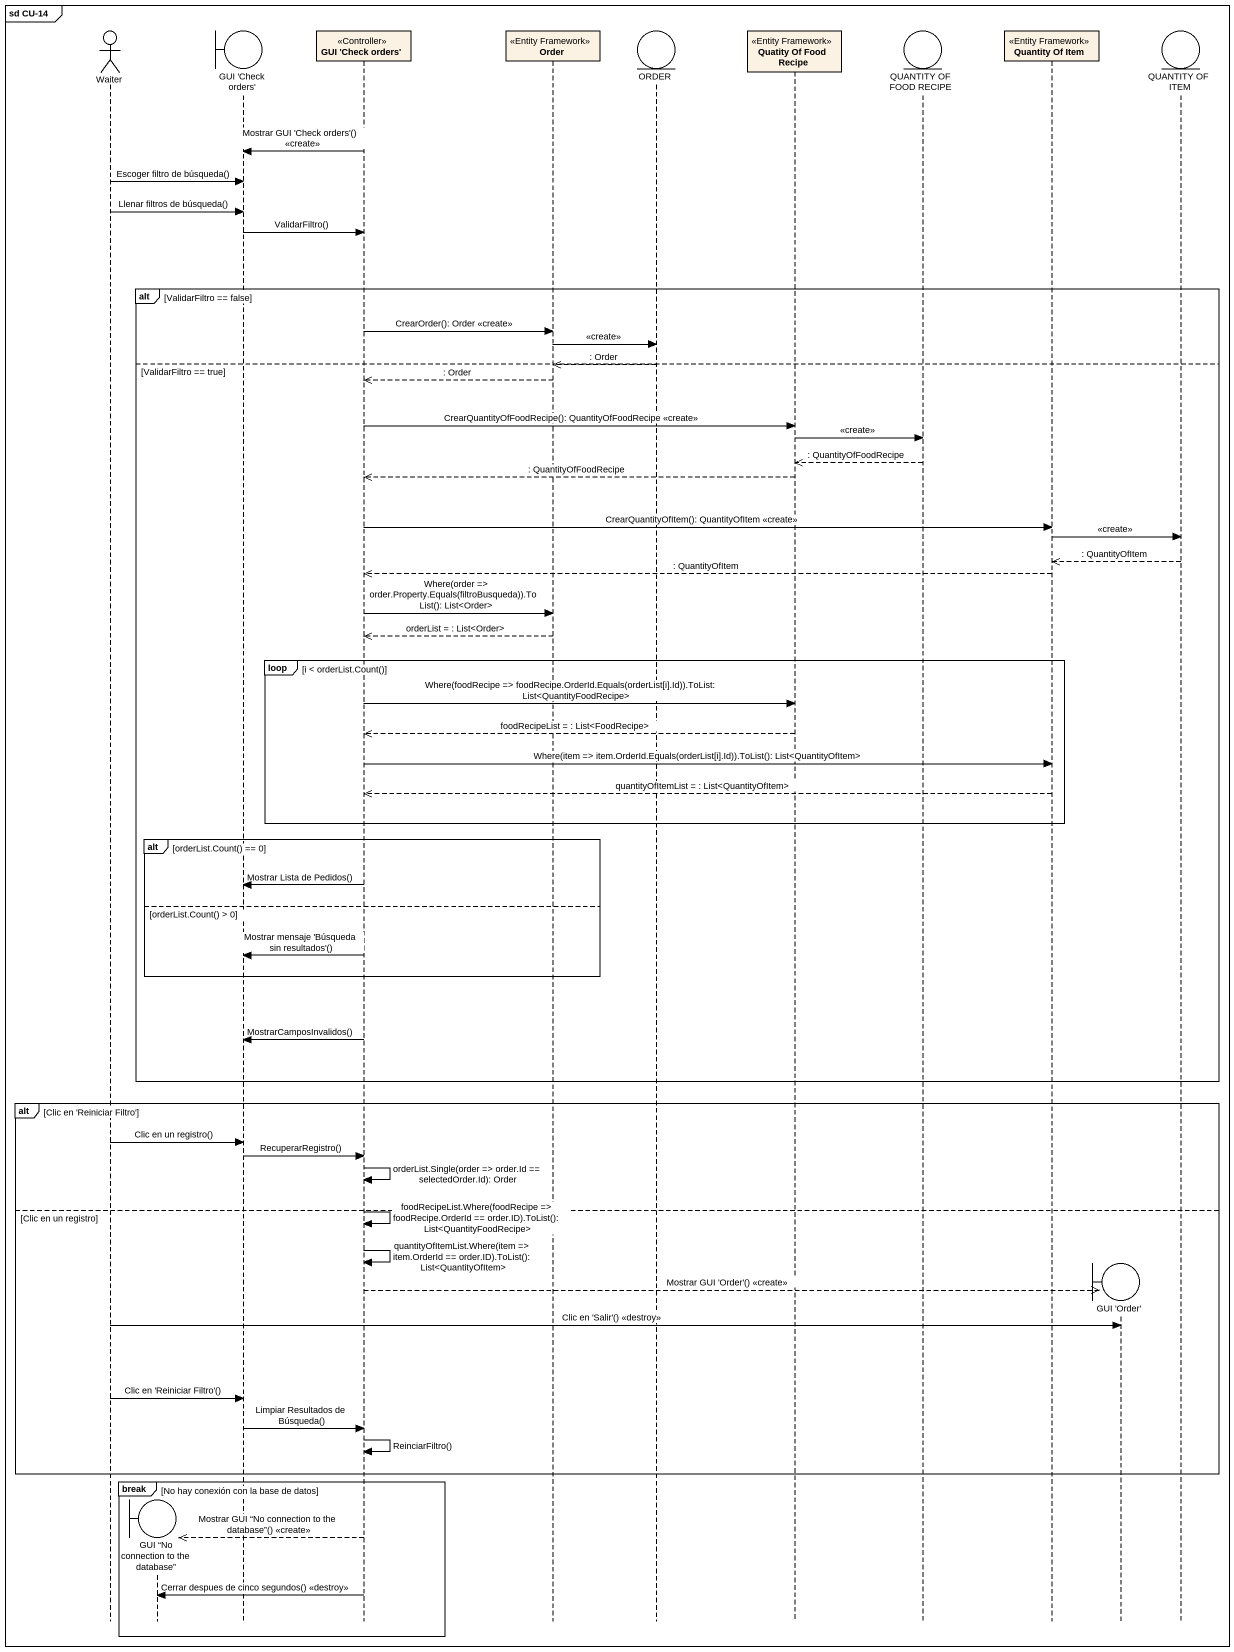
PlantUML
@startuml
mainframe sd CU-14
hide footbox
actor Waiter
boundary "GUI “No connection to the database”" as GUI_No_connection_to_the
boundary "GUI 'Check orders'" as GUI_Check_orders
participant "GUI 'Check orders'" as GUI_Check_orders_2 <<Controller>>
participant Order <<Entity Framework>>
entity ORDER
participant "Quatity Of Food Recipe" as Quatity_Of_Food_Recipe <<Entity Framework>>
entity "QUANTITY OF FOOD RECIPE" as QUANTITY_OF_FOOD_RECIPE
participant "Quantity Of Item" as Quantity_Of_Item <<Entity Framework>>
boundary "GUI 'Order'" as GUI_Order
entity "QUANTITY OF ITEM" as QUANTITY_OF_ITEM

GUI_Check_orders_2 -> GUI_Check_orders : Mostrar GUI 'Check orders'() <<create>>
Waiter -> GUI_Check_orders : Escoger filtro de búsqueda()
Waiter -> GUI_Check_orders : Llenar filtros de búsqueda()
GUI_Check_orders -> GUI_Check_orders_2 : ValidarFiltro()
alt ValidarFiltro == false
  GUI_Check_orders_2 -> Order : CrearOrder(): Order <<create>>
  Order -> ORDER : <<create>>
else ValidarFiltro == true
  ORDER -->> Order : : Order
  Order -->> GUI_Check_orders_2 : : Order
  GUI_Check_orders_2 -> Quatity_Of_Food_Recipe : CrearQuantityOfFoodRecipe(): QuantityOfFoodRecipe <<create>>
  Quatity_Of_Food_Recipe -> QUANTITY_OF_FOOD_RECIPE : <<create>>
  QUANTITY_OF_FOOD_RECIPE -->> Quatity_Of_Food_Recipe : : QuantityOfFoodRecipe
  Quatity_Of_Food_Recipe -->> GUI_Check_orders_2 : : QuantityOfFoodRecipe
  GUI_Check_orders_2 -> Quantity_Of_Item : CrearQuantityOfItem(): QuantityOfItem <<create>>
  Quantity_Of_Item -> QUANTITY_OF_ITEM : <<create>>
  QUANTITY_OF_ITEM -->> Quantity_Of_Item : : QuantityOfItem
  Quantity_Of_Item -->> GUI_Check_orders_2 : : QuantityOfItem
  GUI_Check_orders_2 -> Order : Where(order => order.Property.Equals(filtroBusqueda)).ToList(): List<Order>
  Order -->> GUI_Check_orders_2 : orderList = : List<Order>
  loop i < orderList.Count()
    GUI_Check_orders_2 -> Quatity_Of_Food_Recipe : Where(foodRecipe => foodRecipe.OrderId.Equals(orderList[i].Id)).ToList: List<QuantityFoodRecipe>
    Quatity_Of_Food_Recipe -->> GUI_Check_orders_2 : foodRecipeList = : List<FoodRecipe>
    GUI_Check_orders_2 -> Quantity_Of_Item : Where(item => item.OrderId.Equals(orderList[i].Id)).ToList(): List<QuantityOfItem>
    Quantity_Of_Item -->> GUI_Check_orders_2 : quantityOfItemList = : List<QuantityOfItem>
  end
  alt orderList.Count() == 0
    GUI_Check_orders_2 -> GUI_Check_orders : Mostrar Lista de Pedidos()
  else orderList.Count() > 0
    GUI_Check_orders_2 -> GUI_Check_orders : Mostrar mensaje 'Búsqueda sin resultados'()
  end
  GUI_Check_orders_2 -> GUI_Check_orders : MostrarCamposInvalidos()
end
alt Clic en 'Reiniciar Filtro'
  Waiter -> GUI_Check_orders : Clic en un registro()
  GUI_Check_orders -> GUI_Check_orders_2 : RecuperarRegistro()
  GUI_Check_orders_2 -> GUI_Check_orders_2 : orderList.Single(order => order.Id == selectedOrder.Id): Order
else Clic en un registro
  GUI_Check_orders_2 -> GUI_Check_orders_2 : foodRecipeList.Where(foodRecipe => foodRecipe.OrderId == order.ID).ToList(): List<QuantityFoodRecipe>
  GUI_Check_orders_2 -> GUI_Check_orders_2 : quantityOfItemList.Where(item => item.OrderId == order.ID).ToList(): List<QuantityOfItem>
  GUI_Check_orders_2 -->> GUI_Order ** : Mostrar GUI 'Order'() <<create>>
  Waiter -> GUI_Order : Clic en 'Salir'() <<destroy>>
  Waiter -> GUI_Check_orders : Clic en 'Reiniciar Filtro'()
  GUI_Check_orders -> GUI_Check_orders_2 : Limpiar Resultados de Búsqueda()
  GUI_Check_orders_2 -> GUI_Check_orders_2 : ReinciarFiltro()
end
break No hay conexión con la base de datos
  GUI_Check_orders_2 -->> GUI_No_connection_to_the ** : Mostrar GUI “No connection to the database”() <<create>>
  GUI_Check_orders_2 -> GUI_No_connection_to_the : Cerrar despues de cinco segundos() <<destroy>>
end
@enduml
